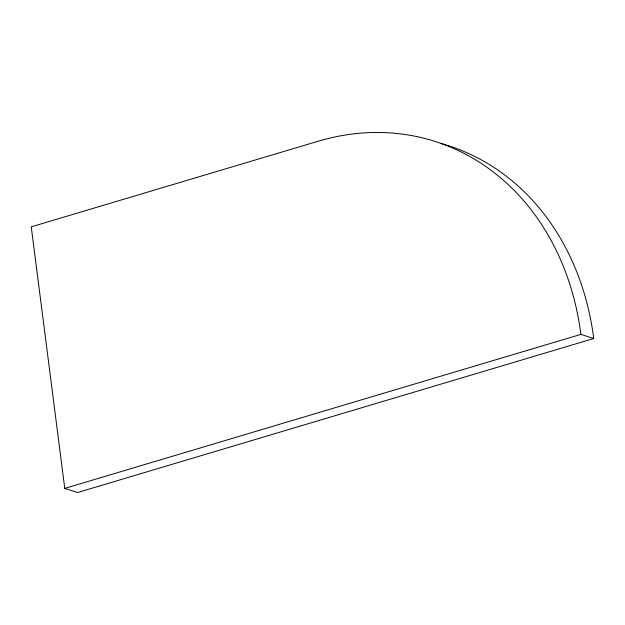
<?xml version="1.0" encoding="UTF-8"?>
<svg xmlns="http://www.w3.org/2000/svg" width="625" height="625" viewBox="0 0 625 625"><rect width="100%" height="100%" fill="white"/><g stroke="black" fill="none" stroke-linecap="round" stroke-linejoin="round"><path stroke-width="0.94" d="M64.758 488.391L580.898 334.383L593.75 338.516L77.609 492.523L64.758 488.391L31.25 226.836L317.992 141.281A274.453 226.969 -72.2 0 1 580.898 334.383M440.875 143.445A274.453 226.969 -72.2 0 1 593.75 338.516"/></g></svg>
